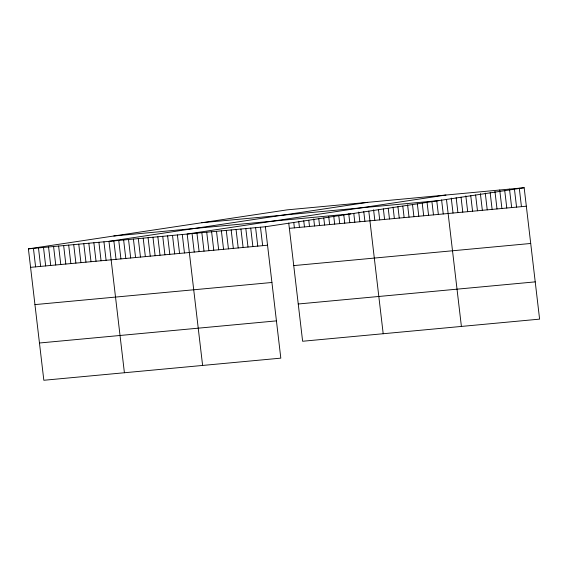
<?xml version="1.0" encoding="UTF-8"?>
<svg xmlns="http://www.w3.org/2000/svg" width="568" height="568" viewBox="0 0 568 568"><rect width="100%" height="100%" fill="white"/><g stroke="black" fill="none" stroke-linecap="round" stroke-linejoin="round"><path stroke-width="0.85" d="M524.165 187.731L265.377 226.746L280.812 358.145L43.835 380.269L28.4 248.869L287.188 209.855L524.165 187.731L539.6 319.131L302.623 341.254L288.736 223.054M367.759 202.336L108.971 241.343L124.406 372.743M445.965 195.03L187.17 234.044L202.613 365.444M201.789 222.727L438.766 200.603M113.799 235.997L350.775 213.866M28.4 248.869L265.377 226.746M289.361 228.329L526.337 206.205M30.573 267.343L267.542 245.213M293.734 265.597L530.711 243.473M34.946 304.604L271.923 282.481M298.25 303.994L535.219 281.87M39.462 343.001L276.431 320.877M519.28 188.185L521.445 206.66M514.388 188.647L516.56 207.114M509.503 189.101L511.669 207.576M504.718 190.436L506.784 208.03M499.726 190.01L501.899 208.484M494.941 191.352L497.007 208.946M490.156 192.687L492.122 209.4M485.271 193.141L487.23 209.855M480.379 193.596L482.346 210.309M475.601 194.93L477.461 210.771M470.709 195.392L472.569 211.225M465.824 195.846L467.684 211.679M461.038 197.181L462.792 212.134M456.154 197.636L457.907 212.595M451.262 198.097L453.023 213.05M446.476 199.432L461.401 326.437M441.592 199.886L443.246 213.966M436.806 201.221L438.354 214.42M431.921 201.683L433.469 214.874M427.029 202.137L428.584 215.329M422.244 203.472L423.692 215.79M417.359 203.926L418.808 216.245M412.475 204.388L413.916 216.699M407.583 204.842L409.031 217.154M402.797 206.177L404.146 217.615M397.912 206.631L399.254 218.069M393.028 207.093L394.37 218.524M388.242 208.428L389.478 218.985M383.35 208.882L384.593 219.44M378.465 209.336L379.708 219.894M373.581 209.798L374.816 220.349M368.795 211.133L383.194 333.736M363.761 211.601L364.897 221.279M358.72 212.07L359.856 221.747M353.793 213.419L354.822 222.216M348.752 213.887L349.789 222.684M343.718 214.363L344.755 223.16M338.784 215.712L339.714 223.629M333.75 216.181L334.68 224.097M328.716 216.649L329.646 224.566M323.781 217.998L324.612 225.042M318.747 218.474L319.571 225.51M313.714 218.943L314.537 225.979M308.779 220.292L309.503 226.447M303.745 220.76L304.469 226.916M298.704 221.229L299.428 227.392M293.777 222.578L294.394 227.86M260.485 227.2L262.657 245.674M255.6 227.654L257.773 246.129M250.715 228.109L252.881 246.583M245.823 228.57L247.996 247.037M240.939 229.025L243.104 247.499M236.047 229.479L238.219 247.953M231.162 229.934L233.334 248.408M226.277 230.395L228.442 248.869M221.385 230.849L223.558 249.324M216.5 231.304L218.666 249.778M211.608 231.765L213.781 250.232M206.724 232.22L208.896 250.694M201.839 232.674L204.004 251.148M196.947 233.129L199.119 251.603M192.062 233.59L194.228 252.057M182.285 234.499L184.458 252.973M177.401 234.953L179.566 253.427M172.509 235.415L174.681 253.889M167.624 235.869L169.789 254.343M162.732 236.323L164.905 254.798M157.847 236.785L160.02 255.252M152.962 237.239L155.128 255.714M148.071 237.694L150.243 256.168M143.186 238.148L145.358 256.622M138.294 238.61L140.466 257.077M133.409 239.064L135.582 257.538M128.524 239.519L130.69 257.993M123.632 239.973L125.805 258.447M118.747 240.434L120.92 258.909M113.856 240.889L116.028 259.363M103.937 241.812L106.102 260.286M98.903 242.287L101.068 260.762M93.862 242.756L96.035 261.23M88.828 243.225L91.001 261.699M83.794 243.693L85.96 262.167M78.76 244.169L80.926 262.636M73.719 244.638L75.892 263.112M68.685 245.106L70.858 263.58M63.651 245.575L65.817 264.049M58.618 246.043L60.783 264.518M53.577 246.519L55.749 264.993M48.543 246.988L50.715 265.462M43.509 247.456L45.674 265.93M38.475 247.925L40.64 266.399M33.434 248.401L35.606 266.868"/></g></svg>
